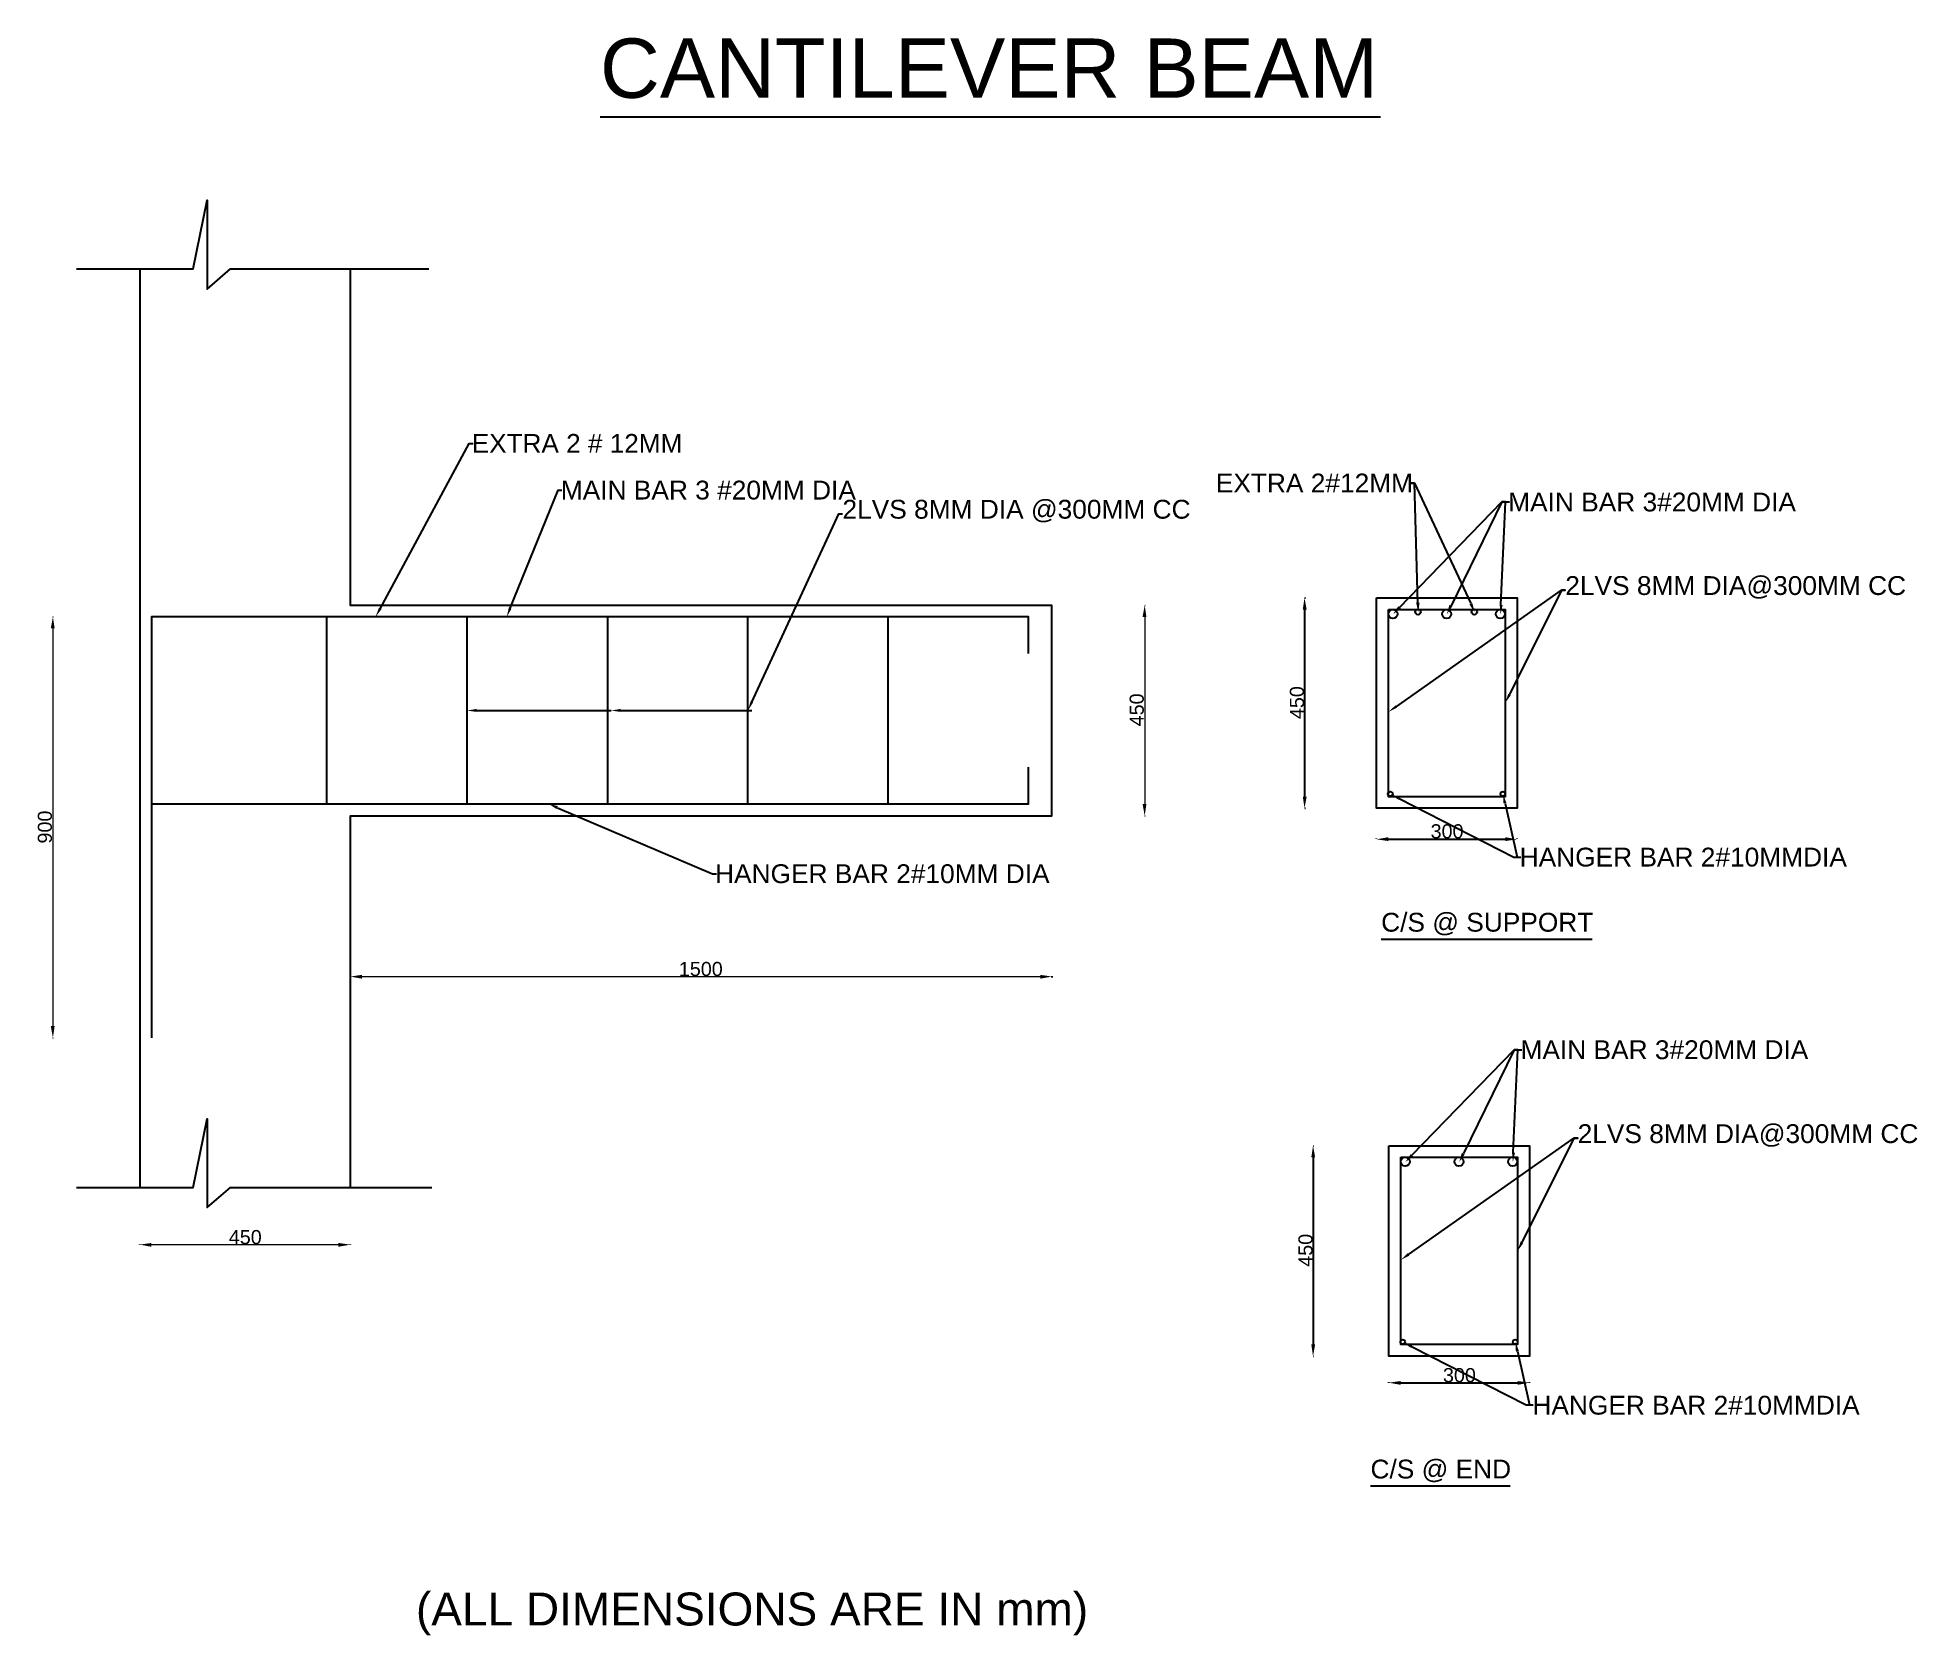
# Model space of a CAD drawing. Header units: millimetres. Extents: x 1230 to 5249, y 609 to 4025.
import ezdxf

# ---------------------------------------------------------------- set-up
doc = ezdxf.new("R2010")
doc.units = ezdxf.units.MM
doc.layers.add('PDF_0', color=7, linetype='Continuous')
doc.layers.add('PDF_Text', color=7, linetype='Continuous')
doc.styles.add('PDF ArialMT', font='arial.ttf')
doc.styles.add('PDF TimesNewRomanPSMT', font='arial.ttf')

msp = doc.modelspace()

# ---------------------------------------------------------------- linework, layer by layer
at = {"layer": 'PDF_0', "lineweight": 25}
for points in [[(2432.4, 3855.2), (4100.5, 3855.2)], [(1312.7, 3530.8), (1562.4, 3530.8), (1592.4, 3677.5), (1592.4, 3487.1), (1642.5, 3530.8), (2066.2, 3530.8)], [(1448.5, 3530.8), (1448.5, 2811.1), (1448.5, 2361.1), (1448.5, 1566.7)], [(1898.5, 1566.7), (1898.5, 2361.1), (3398.1, 2361.1), (3398.1, 2811.1), (1898.5, 2811.1), (1898.5, 3530.8)], [(1962.3, 2803.8), (2152.7, 3157.3), (2160.9, 3157.3)], [(2240.2, 2804.8), (2343.1, 3057.1), (2350.4, 3057.1)], [(4180.6, 2816.6), (4173.4, 3072.6), (4165.2, 3072.6), (4173.4, 3072.6), (4293.6, 2814.8)], [(4141.5, 2806.6), (4360.1, 3032.5), (4368.3, 3032.5), (4360.1, 3032.5), (4251.7, 2810.2)], [(4358.3, 2812), (4368.3, 3032.5), (4376.5, 3032.5)], [(2756.7, 2604.3), (2942.6, 3007), (2950.8, 3007)], [(3939.2, 2827.5), (3940.1, 2827.5)], [(4134.2, 2594.3), (4487.7, 2843.9), (4495.9, 2843.9), (4487.7, 2843.9), (4376.5, 2620.7)], [(1262.6, 2786.5), (1263.5, 2786.5)], [(3348, 2708.2), (3348, 2786.5), (1473.1, 2786.5), (1473.1, 2361.1), (1473.1, 1886.4)], [(1848.4, 2386.6), (1848.4, 2786.5)], [(2148.1, 2386.6), (2148.1, 2786.5)], [(2448.8, 2386.6), (2448.8, 2786.5)], [(2748.5, 2386.6), (2748.5, 2786.5)], [(3048.2, 2386.6), (3048.2, 2786.5)], [(3596.7, 2811.1), (3597.6, 2811.1)], [(3938.3, 2802), (3938.3, 2402.1)], [(2168.2, 2586.1), (2448.8, 2586.1), (2456.1, 2586.1)], [(2476.1, 2586.1), (2748.5, 2586.1), (2756.7, 2586.1)], [(1473.1, 2386.6), (3348, 2386.6), (3348, 2464.9)], [(2341.3, 2378.4), (2672.9, 2237.2), (2681.1, 2237.2)], [(3939.2, 2377.5), (3940.1, 2377.5)], [(4140.6, 2398.4), (4385.6, 2272.7), (4392.9, 2272.7)], [(4367.4, 2387.5), (4392.9, 2272.7), (4401.1, 2272.7)], [(3596.7, 2361.1), (3597.6, 2361.1)], [(4092.3, 2311.9), (4092.3, 2312.8)], [(4117.8, 2311), (4367.4, 2311)], [(4392.9, 2311.9), (4392.9, 2312.8)], [(4102.3, 2097.8), (4553.3, 2097.8)], [(1898.5, 2017.6), (1898.5, 2018.5)], [(3398.1, 2018.5), (3398.1, 2015.8)], [(1262.6, 1886.4), (1263.5, 1886.4)], [(4167.9, 1635.9), (4386.5, 1860.9), (4394.7, 1860.9), (4386.5, 1860.9), (4278.1, 1639.5)], [(4384.7, 1641.4), (4394.7, 1860.9), (4402.9, 1860.9)], [(1312.7, 1566.7), (1562.4, 1566.7), (1592.4, 1713.3), (1592.4, 1523.8), (1642.5, 1566.7), (2072.5, 1566.7)], [(3957.4, 1655.9), (3958.4, 1655.9)], [(4160.6, 1423.6), (4514.1, 1672.3), (4522.3, 1672.3), (4514.1, 1672.3), (4402.9, 1449.1)], [(3956.5, 1631.3), (3956.5, 1231.4)], [(1448.5, 1444.6), (1448.5, 1445.5)], [(1898.5, 1444.6), (1898.5, 1445.5)], [(3957.4, 1205.9), (3958.4, 1205.9)], [(4167, 1226.9), (4412, 1102), (4419.3, 1102)], [(4393.8, 1216.8), (4419.3, 1102), (4427.5, 1102)], [(4118.7, 1149.4), (4118.7, 1150.3)], [(4144.2, 1149.4), (4393.8, 1149.4)], [(4419.3, 1149.4), (4419.3, 1150.3)], [(4079.5, 928.9), (4378.3, 928.9)]]:
    msp.add_lwpolyline(points, dxfattribs=at)
for points in [[(4092.3, 2827.5), (4392.9, 2827.5), (4392.9, 2377.5), (4092.3, 2377.5)], [(4092.3, 2827.5), (4392.9, 2827.5), (4392.9, 2377.5), (4092.3, 2377.5)], [(4117.8, 2802), (4367.4, 2802), (4367.4, 2402.1), (4117.8, 2402.1)], [(4117.8, 2802), (4367.4, 2802), (4367.4, 2402.1), (4117.8, 2402.1)], [(4118.7, 1655.9), (4419.3, 1655.9), (4419.3, 1205.9), (4118.7, 1205.9)], [(4144.2, 1631.3), (4393.8, 1631.3), (4393.8, 1231.4), (4144.2, 1231.4)]]:
    msp.add_lwpolyline(points, close=True, dxfattribs=at)
at = {"layer": 'PDF_0', "lineweight": 5}
for points in [[(3596.7, 2786.5), (3596.7, 2386.6)], [(1262.6, 2761.9), (1262.6, 1911.9)], [(1923.1, 2017.6), (3373.5, 2017.6)], [(1473.1, 1444.6), (1873, 1444.6)]]:
    msp.add_lwpolyline(points, dxfattribs=at)
at = {"layer": 'PDF_0', "lineweight": 25}
for centre, radius in [((4127.3, 2792.6), 9.57), ((4181, 2797.1), 5.92), ((4242.1, 2792.6), 9.57), ((4301.3, 2797.1), 5.92), ((4356.9, 2792.6), 9.57), ((4121.8, 2408.1), 5.01), ((4362.3, 2408.1), 5.01), ((4153.7, 1621.8), 9.57), ((4268.5, 1621.8), 9.57), ((4383.3, 1621.8), 9.57), ((4148.2, 1236.5), 5.01), ((4388.7, 1236.5), 5.01)]:
    msp.add_circle(centre, radius, dxfattribs=at)
at = {"layer": 'PDF_0', "transparency": 33554559}
for points in [[(3934.7, 2802), (3942.9, 2802), (3938.3, 2827.5)], [(4184.3, 2816.6), (4181.6, 2796.6), (4177, 2816.6)], [(4297.3, 2815.7), (4301.8, 2796.6), (4290.9, 2813)], [(1258.1, 2761.9), (1266.3, 2761.9), (1262.6, 2786.5)], [(1965, 2802.9), (1952.3, 2786.5), (1959.6, 2805.7)], [(2242.9, 2803.8), (2232.9, 2786.5), (2237.4, 2806.6)], [(3592.1, 2786.5), (3600.3, 2786.5), (3596.7, 2811.1)], [(4144.2, 2804.8), (4127.8, 2792), (4138.7, 2809.3)], [(4254.4, 2809.3), (4242.6, 2792), (4248.1, 2812)], [(4361.9, 2812), (4357.4, 2792), (4355.6, 2812)], [(4379.2, 2618.9), (4367.4, 2602.5), (4373.8, 2621.6)], [(2168.2, 2583.4), (2148.1, 2586.1), (2168.2, 2589.8)], [(2476.1, 2583.4), (2456.1, 2586.1), (2476.1, 2589.8)], [(2759.4, 2603.4), (2748.5, 2586.1), (2754, 2606.1)], [(4136, 2592.5), (4117.8, 2583.4), (4132.4, 2597)], [(2339.5, 2375.7), (2323.1, 2386.6), (2342.2, 2382)], [(3592.1, 2386.6), (3600.3, 2386.6), (3596.7, 2361.1)], [(3934.7, 2402.1), (3942.9, 2402.1), (3938.3, 2377.5)], [(4138.7, 2395.7), (4122.3, 2407.5), (4142.4, 2401.2)], [(4363.8, 2387.5), (4362.8, 2407.5), (4370.1, 2388.4)], [(4117.8, 2315.5), (4117.8, 2307.3), (4092.3, 2311)], [(4367.4, 2315.5), (4367.4, 2307.3), (4392.9, 2311)], [(1923.1, 2021.3), (1923.1, 2013.1), (1898.5, 2017.6)], [(3373.5, 2021.3), (3373.5, 2013.1), (3398.1, 2017.6)], [(1258.1, 1911.9), (1266.3, 1911.9), (1262.6, 1886.4)], [(3952.9, 1631.3), (3961.1, 1631.3), (3956.5, 1655.9)], [(4170.6, 1633.2), (4154.2, 1621.3), (4165.2, 1637.7)], [(4280.9, 1637.7), (4269, 1621.3), (4274.5, 1640.5)], [(4388.4, 1641.4), (4383.8, 1621.3), (4382, 1641.4)], [(1473.1, 1448.2), (1473.1, 1440), (1448.5, 1444.6)], [(1873, 1448.2), (1873, 1440), (1898.5, 1444.6)], [(4405.7, 1447.3), (4393.8, 1430.9), (4400.2, 1451)], [(4162.4, 1420.9), (4144.2, 1411.8), (4158.8, 1426.4)], [(3952.9, 1231.4), (3961.1, 1231.4), (3956.5, 1205.9)], [(4165.2, 1224.1), (4148.8, 1236), (4168.8, 1230.5)], [(4390.2, 1215.9), (4389.3, 1236), (4396.6, 1217.7)], [(4144.2, 1153.1), (4144.2, 1144.9), (4118.7, 1149.4)], [(4393.8, 1153.1), (4393.8, 1144.9), (4419.3, 1149.4)]]:
    msp.add_solid(points, dxfattribs=at)

# ---------------------------------------------------------------- texts
at = {"layer": 'PDF_Text', "attachment_point": 4}
for s, insert, char_height, style in [('CANTILEVER BEAM', (2432.2, 3958.5), 126.835, 'PDF TimesNewRomanPSMT'), ('EXTRA 2 # 12MM', (2158, 3157.4), 40, 'PDF ArialMT'), ('MAIN BAR 3 #20MM DIA', (2348.4, 3057.2), 40.234, 'PDF ArialMT'), ('EXTRA 2#12MM', (3748.7, 3072.6), 40.234, 'PDF ArialMT'), ('2LVS 8MM DIA @300MM CC', (2950.6, 3012.5), 40.234, 'PDF ArialMT'), ('MAIN BAR 3#20MM DIA', (4373.7, 3031.7), 40.234, 'PDF ArialMT'), ('2LVS 8MM DIA@300MM CC', (4495.8, 2849.4), 40.234, 'PDF ArialMT'), ('300', (4207.9, 2327.9), 30.18, 'PDF ArialMT'), ('HANGER BAR 2#10MMDIA', (4398.3, 2272.7), 40.234, 'PDF ArialMT'), ('HANGER BAR 2#10MM DIA', (2678.2, 2237.2), 40.234, 'PDF ArialMT'), ('C/S @ SUPPORT', (4102.2, 2129.7), 40.234, 'PDF ArialMT'), ('1500', (2600.8, 2033.6), 30.18, 'PDF ArialMT'), ('MAIN BAR 3#20MM DIA', (4400.1, 1860.9), 40.234, 'PDF ArialMT'), ('2LVS 8MM DIA@300MM CC', (4522.2, 1677.8), 40.234, 'PDF ArialMT'), ('450', (1638.7, 1460.5), 30.18, 'PDF ArialMT'), ('300', (4234.3, 1165.4), 30.18, 'PDF ArialMT'), ('HANGER BAR 2#10MMDIA', (4425.6, 1101.1), 40.234, 'PDF ArialMT'), ('C/S @ END', (4079.4, 960.8), 40.23, 'PDF ArialMT'), ('(ALL DIMENSIONS ARE IN mm)', (2038.7, 655.1), 70.409, 'PDF ArialMT')]:
    msp.add_mtext(s, dxfattribs=dict(at, insert=insert, char_height=char_height, style=style))
at = {"layer": 'PDF_Text', "char_height": 30.18, "attachment_point": 4, "rotation": 90, "style": 'PDF ArialMT'}
for s, insert in [('450', (3579.8, 2552.5)), ('450', (3922.3, 2568)), ('900', (1245.6, 2302)), ('450', (3940.6, 1397.3))]:
    msp.add_mtext(s, dxfattribs=dict(at, insert=insert))

doc.saveas('drawing.dxf')
